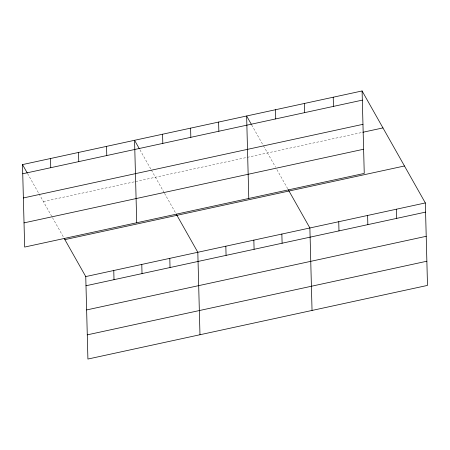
<?xml version="1.0" encoding="UTF-8"?>
<svg xmlns="http://www.w3.org/2000/svg" width="450" height="450" viewBox="0 0 450 450"><rect width="100%" height="100%" fill="white"/><g stroke="black" fill="none" stroke-linecap="round" stroke-linejoin="round"><path stroke-width="0.34" stroke-dasharray="2.25 1.69" d="M43.374 201.549L134.938 181.693M135.619 181.541L362.154 132.424M251.679 124.931L263.126 145.198M263.464 145.794L275.569 167.226M276.907 169.605L288 189.236M139.95 149.828L151.059 169.498M151.397 170.094L164.177 192.713M164.509 193.309L175.601 212.94M27.551 173.531L38.661 193.202M38.998 193.798L52.11 217.013M52.447 217.609L63.534 237.24"/><path stroke-width="0.67" d="M362.087 90.956L364.247 173.424L24.66 247.061L22.5 164.593L362.087 90.956L425.34 202.939L427.5 285.407L87.913 359.044L85.753 276.576L64.209 238.433M22.742 173.768L362.329 100.131M23.372 197.955L362.964 124.318M362.824 132.278L382.961 127.913M24.024 222.874L363.617 149.237M64.879 239.619L404.466 165.982M85.753 276.576L425.34 202.939M85.995 285.75L425.582 212.113M86.625 309.938L426.212 236.301M87.278 334.856L426.864 261.219M251.342 124.335L246.628 115.993L248.788 198.461M288.338 189.833L309.881 227.976L312.041 310.444M139.275 148.635L134.567 140.293L136.721 222.761M176.271 214.132L197.814 252.276L199.974 334.744M22.5 164.593L27.214 172.935M396.478 209.199L396.714 218.374M367.611 215.46L367.853 224.629M338.743 221.715L338.985 230.889M333.225 97.217L333.461 106.386M304.358 103.472L304.599 112.646M281.863 234.051L282.105 243.225M275.496 109.733L275.732 118.907M253.851 240.126L254.087 249.3M225.833 246.201L226.074 255.375M218.61 122.068L218.852 131.243M190.597 128.143L190.834 137.317M169.802 258.351L170.038 267.525M162.579 134.218L162.821 143.392M141.784 264.426L142.026 273.6M113.766 270.501L114.008 279.675M106.549 146.368L106.791 155.542M78.531 152.443L78.772 161.618M50.518 158.518L50.754 167.692"/></g></svg>
